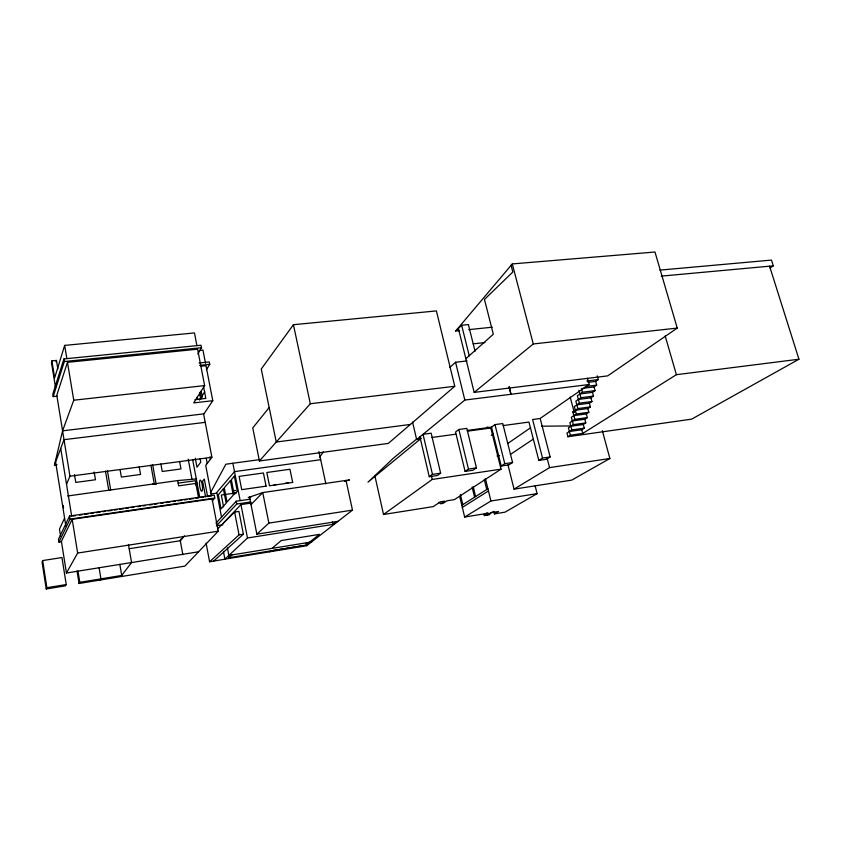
<?xml version="1.0" encoding="UTF-8"?>
<svg xmlns="http://www.w3.org/2000/svg" width="841" height="841" viewBox="0 0 841 841"><rect width="100%" height="100%" fill="white"/><g stroke="black" fill="none" stroke-linecap="round" stroke-linejoin="round"><path stroke-width="1.26" d="M57.051 464.716L54.465 465.052L62.581 430.834L73.756 400.221L67.469 362.324L197.603 349.194L204.636 385.588L193.693 402.913L212.784 400.694L205.992 365.709L200.925 366.245M57.85 368.894L56.463 360.421L51.879 360.873L51.438 362.387L55.569 387.743M56.011 361.935L56.463 360.421M196.889 345.462L194.471 332.931L64.662 345.399L54.644 377.861L51.879 360.873M197.877 353.998L201.504 347.722L201.02 345.241L63.916 358.928L52.804 394.177L53.193 396.605L57.093 396.174M53.193 396.605L64.337 361.514L63.916 358.928M67.469 362.324L56.789 395.238L69.961 476.216L66.513 484.258M54.465 465.052L64.011 439.675L205.215 422.35M42.681 560.569L42.05 561.946L46.223 588.984L65.503 585.82L66.239 584.548L61.961 557.551L42.681 560.569L46.886 587.722L46.223 588.984M64.599 518.098L59.469 529.126L60.584 536.116M212.258 500.994L214.781 498.051L214.213 495.107L69.561 516.027L58.481 539.26L58.944 542.14L61.519 541.751M58.944 542.14L70.055 519.107L69.561 516.027M77.046 571.05L79.054 583.486L184.915 566.098L218.239 531.197L212.111 498.923L72.189 519.296L61.404 541.331L66.439 573.005L198.592 551.78M210.376 492.984L225.861 464.211L259.848 459.596M181.551 538.429L180.289 540.731L182.833 554.682M66.439 573.005L77.645 553.052L72.189 519.296M206.434 369.693L209.735 364.321L209.272 361.945L199.149 363.007M79.054 583.486L79.779 582.329L77.971 571.092M199.433 400.074L204.72 391.822M212.784 400.694L203.964 413.846L62.581 430.834M100.132 580.027L100.941 578.86L99.091 567.696M319.612 457.252L323.333 451.932M269.173 407.538L252.763 427.911L259.417 460.973L388.321 443.407L454.771 386.271L436.395 310.918L293.425 324.7L261.257 369.01L276.258 442.04L410.387 424.432M79.779 582.329L121.714 575.454L131.553 562.545L128.452 544.463M203.596 413.898L211.911 457.294L205.73 465.409L211.543 495.99M195.732 485.005L197.099 483.249L178.66 485.835L177.693 480.568L67.69 495.98M459.585 330.587L455.664 330.997L512.285 263.927L654.981 252.016L677.247 328.085L607.686 375.874L474.177 392.39L458.377 328.4M184.473 535.885L180.289 540.731L129.209 548.721M259.417 460.973L310.318 403.743L454.771 386.271M215.958 523.123L236.195 501.236L250.313 499.155M250.86 501.94L236.742 504.032L216.452 525.762L222.865 524.784M222.791 523.764L240.946 504.589L251.28 503.044M251.028 504.6L262.749 492.574L349.541 479.917L344.589 481.43M217.409 529.084L234.607 512.074L238.949 511.412L243.396 534.193L213.614 561.126L209.588 561.788L206.108 543.212M455.664 330.997L461.656 325.246L468.384 324.563L475.06 351.265M421.373 438.214L367.98 482.166L393.493 458.072L416.852 438.897M334.455 524.164L247.485 537.977L224.904 559.149L213.614 561.126M228.573 555.218L229.057 557.709L232.053 554.923M249.546 497.126L256.873 534.182L268.868 523.102L352.484 510.109L346.019 480.421M209.588 561.788L239.044 534.876L243.396 534.193M449.788 367.433L455.559 362.24L467.07 360.936M465.882 358.729L493.32 334.224L484.458 299.428L512.831 272.021L511.034 265.157M271.937 548.416L281.241 540.542L319.496 534.371L305.735 545.147L229.057 557.709M269.614 551.812L270.718 550.887M412.574 422.119L416.642 439.549L464.831 400.053L589.152 384.495L587.46 378.25M474.177 392.39L533.268 343.958L677.247 328.085M301.089 546.65L302.266 545.714M336.547 521.578L332.941 524.406L332.405 521.883M223.475 551.643L224.904 559.149L306.681 545.735L352.484 510.109M458.85 429.478L455.559 432.022L465.084 471.391L473.031 470.203L476.448 467.869L466.808 428.405L458.85 429.478L468.458 469.057L465.084 471.391M491.522 427.144L494.981 424.6L502.75 423.549L512.568 462.529L508.984 464.863L501.215 466.019L491.522 427.144L467.302 430.434M419.922 436.857L429.267 476.71L432.453 474.377L440.631 473.168L431.17 433.21L423.034 434.303L432.453 474.377M491.26 435.428L493.373 433.914M440.631 473.168L437.394 475.501L429.267 476.71M374.907 475.943L383.528 514.482L432.221 479.454L501.047 469.152L490.787 428.006L487.086 427.018M540.059 418.513L589.152 384.495M588.038 382.34L595.649 381.394L598.256 379.585L597.236 375.853M508.038 443.291L530.587 427.754M595.081 390.613L582.435 392.232L577.368 395.722L579.365 403.165L574.34 406.55L576.327 413.972L571.365 417.252L573.32 424.642L568.411 427.827L570.366 435.186L567.917 436.742L566.95 433.073L571.838 429.93L584.274 428.185L583.286 424.516L585.788 422.918L584.8 419.239L587.312 417.609L586.324 413.93L588.847 412.279L587.848 408.579L590.393 406.907L589.394 403.207L591.948 401.514L590.939 397.804L593.504 396.079L592.506 392.369L595.081 390.613L594.072 386.892L596.658 385.115L595.649 381.394M770.051 268.048L773.289 265.84L771.47 260.09L659.943 270.108M593.504 396.079L580.889 397.719L575.854 401.157L577.841 408.579L572.847 411.922L574.823 419.323L569.883 422.56L571.838 429.93M510.424 454.413L533.268 439.16M438.781 502.329L440.873 503.696L444.731 501.141L440.432 501.814L433.241 506.608L383.528 514.482M501.215 466.019L504.758 463.675L512.568 462.529M501.047 469.152L454.413 499.617L446.907 500.805L443.028 503.36L440.873 503.696M461.825 505.294L487.917 488.747M569.389 431.507L581.783 429.762L584.274 428.185M462.34 507.417L488.453 490.965M503.128 425.578L528.947 422.077L538.818 460.426L542.54 458.082L550.161 456.957L540.174 418.503L532.595 419.522L542.54 458.082M570.366 435.186L582.76 433.43L676.406 374.687L798.95 359.223L769.578 266.176M550.161 456.957L546.398 459.302L538.818 460.426M459.691 496.39L464.642 517.036L490.923 501.005L537.115 493.635L535.17 486.014M507.985 464.957L514.051 489.147L549.562 467.617L609.872 458.482L602.335 430.708M487.107 512.821L484.09 514.608L484.321 515.544L489.84 514.639L489.504 513.725L492.542 511.938M484.321 515.544L488.337 513.168L464.642 517.036M487.065 515.091L491.091 512.716L498.492 511.507L494.424 513.893L493.814 511.391M537.115 493.635L505.031 512.158L494.424 513.893M609.872 458.482L571.764 480.106L514.051 489.147M798.95 359.223L691.649 419.144L567.917 436.742M311.643 541.94L228.847 555.449L227.406 547.88M46.886 587.722L66.239 584.548M270.592 550.992L302.129 545.82M256.873 534.182L338.071 521.336M77.645 553.052L218.239 531.197M468.458 469.057L476.448 467.869M70.055 519.107L214.781 498.051M250.86 497.178L248.263 497.567L262.749 492.574L268.868 523.102M210.87 493.972L216.41 493.173M233.062 490.776L235.617 490.408M274.05 484.868L276.615 484.5M285.583 483.207L288.148 482.839M72.978 516.038L75.574 515.67M79.453 515.102L82.05 514.724M84.636 514.356L88.526 513.788M91.112 513.42L93.698 513.042M96.294 512.663L100.174 512.106M102.77 511.727L105.356 511.36M107.942 510.981L111.832 510.413M114.418 510.045L117.015 509.667M119.601 509.289L123.49 508.731M126.076 508.353L128.662 507.985M131.259 507.607L133.845 507.228M137.735 506.671L140.321 506.293M142.917 505.914L145.504 505.546M149.383 504.978L151.979 504.611M154.565 504.232L157.162 503.854M161.041 503.296L163.627 502.918M166.224 502.55L170.103 501.982M172.699 501.604L175.285 501.236M177.882 500.858L181.761 500.3M184.347 499.922L186.944 499.543M189.53 499.176L193.419 498.608M196.006 498.229L198.602 497.861M201.188 497.483L203.774 497.105M207.664 496.547L210.25 496.169M236.594 492.837L221.309 495.055L223.58 506.902M497.052 455.969L499.607 455.601M570.86 426.24L583.286 424.516M178.166 483.133L195.354 480.737L198.508 497.578M572.343 420.942L584.8 419.239M573.32 424.642L585.788 422.918M320.694 459.691L234.492 471.633L216.799 492.469L221.561 517.383M573.835 415.612L586.324 413.93M467.48 431.17L490.787 428.006M416.642 439.549L420.437 439.023M431.811 437.478L455.843 434.198M574.823 419.323L587.312 417.609M575.339 410.261L587.848 408.579M572.847 411.922L575.349 411.585M576.327 413.972L588.847 412.279M576.842 404.868L589.394 403.207M69.961 476.216L211.911 457.294M577.841 408.579L590.393 406.907M578.366 399.443L590.939 397.804M579.365 403.165L591.948 401.514M579.891 393.987L592.506 392.369M582.687 388.342L594.072 386.892M585.252 386.555L596.658 385.115M586.818 381.015L598.256 379.585M194.954 399.643L205.835 398.392L203.627 386.934M73.756 400.221L204.636 385.588M473.199 343.832L484.921 342.571M199.611 365.393L209.735 364.321M468.731 329.64L492.248 327.212M64.337 361.514L201.504 347.722M199.17 350.466L202.954 350.077L205.53 363.333M661.247 276.132L773.289 265.84M177.693 480.568L196.3 478.971M541.541 426.198L571.344 425.935M152.515 484.101L156.174 484.321L152.673 464.852M665.189 336.001L676.406 374.687M581.425 388.5L582.435 392.232M578.892 390.266L580.889 397.719M581.783 429.762L582.76 433.43M570.177 397.078L574.214 412.227M512.285 263.927L533.268 343.958M546.986 457.683L549.562 467.617M509.215 386.786L510.981 394.324L509.089 386.892M494.981 424.6L504.758 463.675M461.656 325.246L469.236 355.743M485.425 478.613L490.923 501.005M455.559 362.24L464.831 400.053M484.248 479.391L486.729 489.504M473.199 486.613L475.607 496.558M472.169 487.296L474.566 497.21M460.374 494.476L462.823 504.663M431.317 475.617L432.221 479.454M293.425 324.7L310.318 403.743M318.949 451.564L325.866 483.911M306.177 543.307L306.681 545.735M232.862 463.265L240.158 500.542M240.946 504.589L247.485 537.977M236.195 501.236L236.742 504.032M234.607 512.074L239.044 534.876M201.157 391.149L202.334 397.246M199.853 392.4L201.062 398.708M199.716 393.704L200.684 398.75M209.987 456.747L210.46 459.207M197.246 397.036L197.719 399.528M206.234 458.334L207.212 463.465M207.559 496.211L204.31 479.065L202.618 481.22L205.614 497.052M200.095 458.608L200.768 462.161L196.983 467.249L195.291 458.219M192.726 459.943L199.759 497.388M188.216 459.154L191.99 479.349M179.596 461.457L180.983 468.942L162.239 471.486L160.873 463.948M150.896 465.094L154.281 483.848M139.217 466.881L140.552 474.461L121.367 477.068L120.042 469.436M107.448 470.907L110.686 489.956M105.503 471.17L108.741 490.229M119.821 564.311L121.714 575.454M94.181 472.053L95.475 479.748L75.774 482.408L74.513 474.671M64.662 345.399L66.838 358.55M60.72 448.421L71.685 516.227M63.18 505.441L63.559 507.838M55.611 462.014L65.945 526.508M223.391 488.821L218.303 494.739L221.015 508.889L226.166 503.191L223.391 488.821M230.423 480.632L224.253 487.822L227.007 502.098L233.251 495.17L230.423 480.632M234.355 476.195L231.328 479.717L234.208 494.55L237.278 491.155L234.355 476.195M266.071 486.14L241.714 489.651L239.107 476.384L263.422 472.978L266.071 486.14M292.689 482.44L269.498 485.783L266.818 472.505L289.956 469.257L292.689 482.44M199.485 482.818A5.666 1.335 82.4 0 0 201.703 491.291A5.666 1.335 82.4 0 0 201.829 482.913A5.666 1.335 82.4 0 0 199.485 482.818"/></g></svg>
